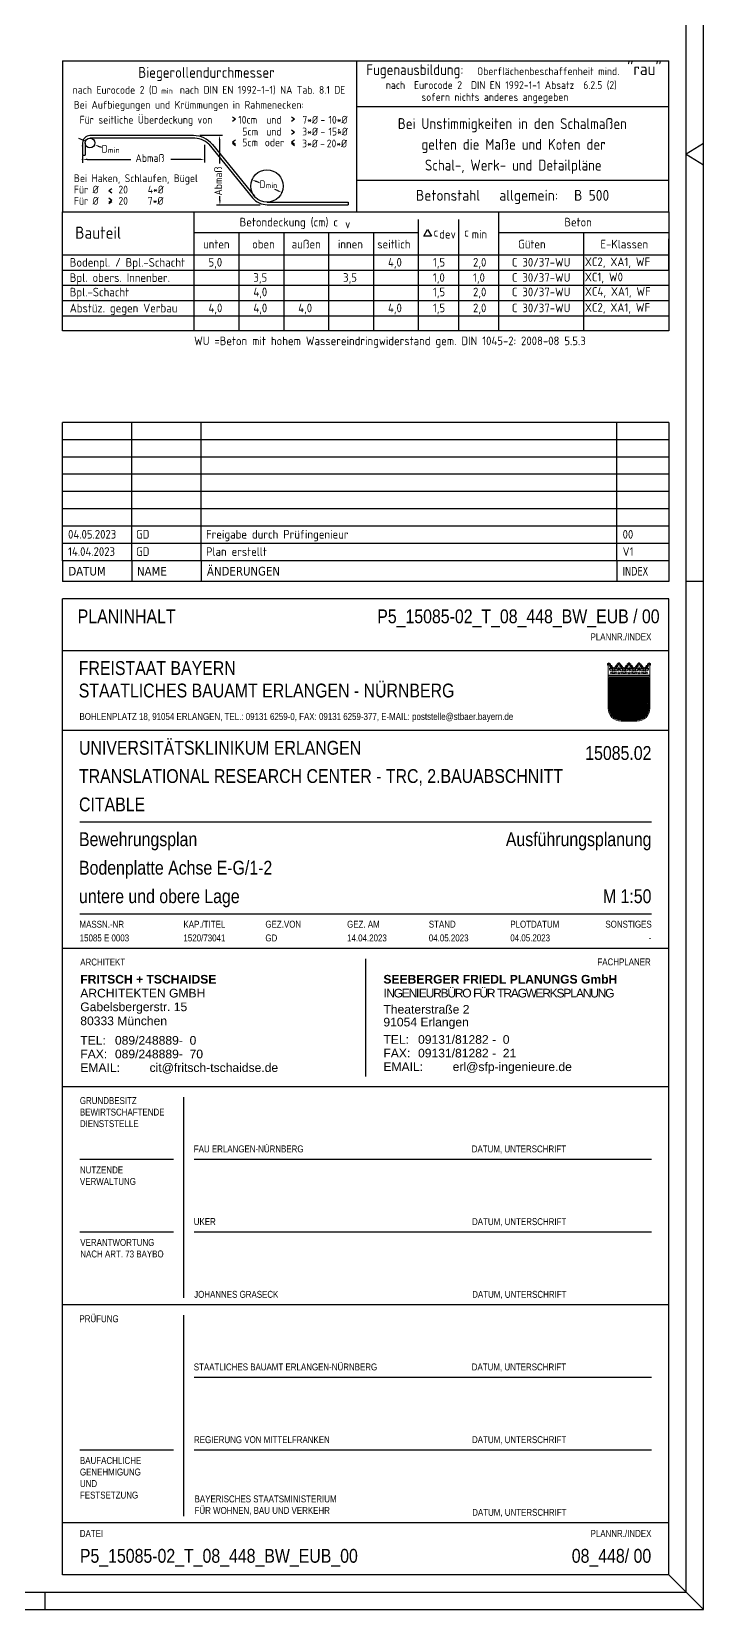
# Model space of a CAD drawing. Extents: x -21 to 93, y -36 to 68.
# Drawn here: x 59.25 to 68.95, y 0 to 22.8 of the extents above; entities that cross this region are included whole.
import ezdxf
from ezdxf.enums import TextEntityAlignment as Align

# ---------------------------------------------------------------- set-up
doc = ezdxf.new("R2010")
doc.units = 0
doc.header["$LTSCALE"] = 0.5
doc.linetypes.add('AUSGEZOGEN', pattern=[1000.01, 1000, 0.01])
for name, color, linetype in [('40 A Plankopf Text F+T', 7, 'Continuous'), ('BET-ANS', 7, 'Continuous'), ('RAHMEN', 7, 'Continuous'), ('STEMPEL', 7, 'Continuous'), ('TEXT', 7, 'Continuous')]:
    doc.layers.add(name, color=color, linetype=linetype)
doc.layers.add('NOPLOT', color=7, linetype='Continuous', plot=False)
doc.styles.add('ERSTELLTER_STIL_3', font='arial.ttf')
doc.styles.add('ERSTELLTER_STIL_4', font='arialbd.ttf')
doc.styles.add('helv', font='tahoma.ttf')
doc.styles.add('plankopf_ArialN', font='ARIALN.TTF')
doc.styles.add('txt', font='isocp.shx')
pattern_1 = [(0, (-322.07857, -163.97815), (8e-17, 0.254), [])]

# ---------------------------------------------------------------- blocks, each defined once
blk = doc.blocks.new('Bundeslandwappen')
at = {"lineweight": 9, "true_color": 0xffffff}
for points in [[(-5.75, 16.5), (-5.98, 16.5), (-5.98, 16.29), (-5.75, 16.29)], [(-5.09, 15.68), (-5.31, 15.68), (-5.31, 15.47), (-5.09, 15.47)], [(-3.49, 15.68), (-3.71, 15.68), (-3.71, 15.47), (-3.49, 15.47)], [(-2.82, 16.5), (-3.05, 16.5), (-3.05, 16.29), (-2.82, 16.29)], [(-2.15, 15.68), (-2.38, 15.68), (-2.38, 15.47), (-2.15, 15.47)], [(-0.56, 15.68), (-0.78, 15.68), (-0.78, 15.47), (-0.56, 15.47)], [(0.11, 16.5), (-0.11, 16.5), (-0.11, 16.29), (0.11, 16.29)], [(0.78, 15.68), (0.56, 15.68), (0.56, 15.47), (0.78, 15.47)], [(2.38, 15.68), (2.15, 15.68), (2.15, 15.47), (2.38, 15.47)], [(3.05, 16.5), (2.82, 16.5), (2.82, 16.29), (3.05, 16.29)], [(3.71, 15.68), (3.49, 15.68), (3.49, 15.47), (3.71, 15.47)], [(5.31, 15.68), (5.09, 15.68), (5.09, 15.47), (5.31, 15.47)], [(5.98, 16.5), (5.75, 16.5), (5.75, 16.29), (5.98, 16.29)]]:
    blk.add_hatch(color=7, dxfattribs=at).paths.add_polyline_path(points)
at = {"true_color": 0xffffff}
for points in [[(-5.34, 12.59), (-5.7, 12.59), (-5.7, 12.19), (-5.07, 11.96)], [(-3.57, 8.42), (-5.7, 9.18), (-5.7, 6.17), (-2.07, 4.88)], [(-1.42, 10.67), (-5.07, 11.96), (-3.57, 8.42), (0.08, 7.13)], [(0.86, 12.59), (-2.24, 12.59), (-1.42, 10.67), (2.23, 9.38)], [(3.96, 12.59), (1.66, 12.59), (4.37, 11.63)], [(5.7, 8.15), (2.23, 9.38), (3.73, 5.84), (5.7, 5.14)], [(5.7, 11.16), (4.37, 11.63), (5.7, 8.5)], [(-5.7, 6.14), (-5.7, 3.7, 0.041392), (-5.65, 3.14), (-4.21, 2.63)], [(1.58, 3.59), (-2.07, 4.88), (-0.56, 1.34), (2.36, 0.3, 0.043654), (2.95, 0.36)], [(3.73, 5.84), (0.08, 7.13), (1.58, 3.59), (5.23, 2.29)], [(-0.56, 1.34), (-4.21, 2.63), (-3.29, 0.45, 0.073774), (-2.3, 0.3), (-0.12, 0.3)]]:
    blk.add_hatch(color=7, dxfattribs=at).paths.add_polyline_path(points)
at = {"lineweight": 9}
h = blk.add_hatch(dxfattribs=at)
h.set_pattern_fill('ANSI31', color=256, scale=0.08, angle=315, style=0)
h.set_pattern_definition(pattern_1)
h.paths.add_polyline_path([(-5.07, 11.96), (-5.7, 12.19), (-5.7, 9.18), (-3.57, 8.42)])
h = blk.add_hatch(dxfattribs=at)
h.set_pattern_fill('ANSI31', color=256, scale=0.08, angle=315, style=0)
h.set_pattern_definition(pattern_1)
h.paths.add_polyline_path([(-2.24, 12.59), (-5.34, 12.59), (-5.07, 11.96), (-1.42, 10.67)])
h = blk.add_hatch(dxfattribs=at)
h.set_pattern_fill('ANSI31', color=256, scale=0.08, angle=315, style=0)
h.set_pattern_definition(pattern_1)
h.paths.add_polyline_path([(2.23, 9.38), (-1.42, 10.67), (0.08, 7.13), (3.73, 5.84)])
h = blk.add_hatch(dxfattribs=at)
h.set_pattern_fill('ANSI31', color=256, scale=0.08, angle=315, style=0)
h.set_pattern_definition(pattern_1)
h.paths.add_polyline_path([(4.37, 11.63), (1.66, 12.59), (0.86, 12.59), (2.23, 9.38), (5.7, 8.15), (5.7, 8.5)])
h = blk.add_hatch(dxfattribs=at)
h.set_pattern_fill('ANSI31', color=256, scale=0.08, angle=315, style=0)
h.set_pattern_definition(pattern_1)
h.paths.add_polyline_path([(5.7, 12.59), (3.96, 12.59), (4.37, 11.63), (5.7, 11.16)])
h = blk.add_hatch(dxfattribs=at)
h.set_pattern_fill('ANSI31', color=256, scale=0.08, angle=315, style=0)
h.set_pattern_definition(pattern_1)
h.paths.add_polyline_path([(-2.07, 4.88), (-5.7, 6.17), (-5.7, 6.14), (-4.21, 2.63), (-0.56, 1.34)])
h = blk.add_hatch(dxfattribs=at)
h.set_pattern_fill('ANSI31', color=256, scale=0.08, angle=315, style=0)
h.set_pattern_definition(pattern_1)
h.paths.add_polyline_path([(0.08, 7.13), (-3.57, 8.42), (-2.07, 4.88), (1.58, 3.59)])
h = blk.add_hatch(dxfattribs=at)
h.set_pattern_fill('ANSI31', color=256, scale=0.08, angle=315, style=0)
h.set_pattern_definition(pattern_1)
h.paths.add_polyline_path([(5.7, 5.14), (3.73, 5.84), (5.23, 2.29), (5.37, 2.24, 0.111178), (5.7, 3.7)])
h = blk.add_hatch(dxfattribs=at)
h.set_pattern_fill('ANSI31', color=256, scale=0.08, angle=315, style=0)
h.set_pattern_definition(pattern_1)
h.paths.add_polyline_path([(-4.21, 2.63), (-5.65, 3.14, 0.285055), (-3.29, 0.45)])
h = blk.add_hatch(dxfattribs=at)
h.set_pattern_fill('ANSI31', color=256, scale=0.08, angle=315, style=0)
h.set_pattern_definition(pattern_1)
h.paths.add_polyline_path([(-0.56, 1.34), (-0.12, 0.3), (2.3, 0.3, 0.004354), (2.36, 0.3)])
h = blk.add_hatch(dxfattribs=at)
h.set_pattern_fill('ANSI31', color=256, scale=0.08, angle=315, style=0)
h.set_pattern_definition(pattern_1)
h.paths.add_polyline_path([(5.31, 2.11), (5.23, 2.29), (1.58, 3.59), (2.95, 0.36, 0.22704)])
for p, q in [((-6, 16.1), (-6, 3.7)), ((-5.64, 14.97), (-5.64, 15.18)), ((-5.61, 16.59), (-5.62, 16.68)), ((-5.33, 15.19), (-5.33, 15.05)), ((-4.68, 14.54), (-5.26, 14.54)), ((-4.12, 14.54), (-3.54, 14.54)), ((-3.47, 15.19), (-3.47, 15.05)), ((-3.36, 13.9), (-2.93, 14.17)), ((-2.93, 13.63), (-3.36, 13.9)), ((-3.19, 16.59), (-3.18, 16.67)), ((-3.16, 14.97), (-3.16, 15.18)), ((-2.93, 15.58), (-2.93, 14.47)), ((-2.93, 14.17), (-2.5, 13.9)), ((-2.5, 13.9), (-2.93, 13.63)), ((-2.71, 14.97), (-2.71, 15.18)), ((-2.68, 16.59), (-2.69, 16.67)), ((-2.4, 15.19), (-2.4, 15.05)), ((-1.74, 14.54), (-2.32, 14.54)), ((-1.19, 14.54), (-0.61, 14.54)), ((-0.54, 15.19), (-0.54, 15.05)), ((0, 14.17), (-0.43, 13.9)), ((-0.43, 13.9), (0, 13.63)), ((-0.25, 16.59), (-0.24, 16.67)), ((-0.22, 14.97), (-0.22, 15.18)), ((0, 15.58), (0, 14.47)), ((0.43, 13.9), (0, 14.17)), ((0, 13.63), (0.43, 13.9)), ((0.22, 14.97), (0.22, 15.18)), ((0.25, 16.59), (0.24, 16.67)), ((0.54, 15.19), (0.54, 15.05)), ((1.19, 14.54), (0.61, 14.54)), ((1.74, 14.54), (2.32, 14.54)), ((2.4, 15.19), (2.4, 15.05)), ((2.93, 14.17), (2.5, 13.9)), ((2.5, 13.9), (2.93, 13.63)), ((2.68, 16.59), (2.69, 16.67)), ((2.71, 14.97), (2.71, 15.18)), ((2.93, 15.58), (2.93, 14.47)), ((3.36, 13.9), (2.93, 14.17)), ((2.93, 13.63), (3.36, 13.9)), ((3.16, 14.97), (3.16, 15.18)), ((3.19, 16.59), (3.18, 16.67)), ((3.47, 15.19), (3.47, 15.05)), ((4.12, 14.54), (3.54, 14.54)), ((4.68, 14.54), (5.26, 14.54)), ((5.33, 15.19), (5.33, 15.05)), ((5.61, 16.59), (5.62, 16.68)), ((5.64, 14.97), (5.64, 15.18)), ((6, 3.7), (6, 16.1)), ((-6, 13.29), (6, 13.29)), ((-6, 12.94), (6, 12.94)), ((-5.7, 12.59), (-5.7, 3.7)), ((-5.7, 12.59), (5.7, 12.59)), ((-5.7, 12.19), (5.7, 8.15)), ((-5.7, 9.18), (5.7, 5.14)), ((-5.34, 12.59), (-0.12, 0.3)), ((-2.24, 12.59), (2.95, 0.36)), ((0.86, 12.59), (5.31, 2.11)), ((1.66, 12.59), (5.7, 11.16)), ((3.96, 12.59), (5.7, 8.5)), ((5.7, 3.7), (5.7, 12.59)), ((-5.7, 6.17), (5.37, 2.24)), ((-5.7, 6.14), (-3.29, 0.45)), ((-5.66, 3.14), (2.36, 0.3)), ((-2.3, 0.3), (2.3, 0.3)), ((-2.3, 0), (2.3, 0))]:
    blk.add_line(p, q, dxfattribs=at)
for points in [[(-5.75, 16.29), (-5.98, 16.29), (-5.98, 16.5), (-5.75, 16.5)], [(-5.09, 15.47), (-5.31, 15.47), (-5.31, 15.68), (-5.09, 15.68)], [(-4.07, 13.71), (-4.83, 13.71), (-4.83, 14.1), (-4.07, 14.1)], [(-3.71, 15.47), (-3.49, 15.47), (-3.49, 15.68), (-3.71, 15.68)], [(-2.82, 16.29), (-3.05, 16.29), (-3.05, 16.5), (-2.82, 16.5)], [(-2.15, 15.47), (-2.38, 15.47), (-2.38, 15.68), (-2.15, 15.68)], [(-1.8, 13.71), (-1.04, 13.71), (-1.04, 14.1), (-1.8, 14.1)], [(-0.78, 15.47), (-0.56, 15.47), (-0.56, 15.68), (-0.78, 15.68)], [(0.11, 16.29), (-0.11, 16.29), (-0.11, 16.5), (0.11, 16.5)], [(0.78, 15.47), (0.56, 15.47), (0.56, 15.68), (0.78, 15.68)], [(1.8, 13.71), (1.04, 13.71), (1.04, 14.1), (1.8, 14.1)], [(2.15, 15.47), (2.38, 15.47), (2.38, 15.68), (2.15, 15.68)], [(3.05, 16.29), (2.82, 16.29), (2.82, 16.5), (3.05, 16.5)], [(3.71, 15.47), (3.49, 15.47), (3.49, 15.68), (3.71, 15.68)], [(4.07, 13.71), (4.83, 13.71), (4.83, 14.1), (4.07, 14.1)], [(5.09, 15.47), (5.31, 15.47), (5.31, 15.68), (5.09, 15.68)], [(5.75, 16.29), (5.98, 16.29), (5.98, 16.5), (5.75, 16.5)]]:
    blk.add_lwpolyline(points, close=True, dxfattribs=at)
for centre in [(-5.28, 13.9), (-3.71, 13.9), (-2.2, 13.9), (-0.68, 13.9), (0.68, 13.9), (2.2, 13.9), (3.71, 13.9), (5.28, 13.9)]:
    blk.add_circle(centre, 0.123, dxfattribs=at)
for centre, radius, start, end in [((-5.89, 16.45), 0.362, 44.6681, 253.1183), ((-5.67, 16.67), 0.05, 6.6615, 44.6681), ((-5.49, 15.18), 0.157, 3.2756, 179.5521), ((-5.19, 14.99), 0.453, 182.8328, 261.3043), ((-5.56, 16.59), 0.05, 186.6615, 265.6209), ((-5.42, 15.99), 0.179, 74.7883, 15.1356), ((-5.59, 16.26), 0.281, 346.0232, 85.6209), ((-5.36, 16.21), 0.05, 254.7883, 346.0232), ((-5.26, 15.23), 0.191, 249.6358, 3.0857), ((-5.2, 16.05), 0.05, 93.0633, 195.1356), ((-5.19, 15.87), 0.224, 350.9542, 93.0633), ((-5.02, 15.24), 0.05, 82.9467, 183.0857), ((-4.99, 15.54), 0.249, 262.9467, 77.8855), ((-4.92, 15.83), 0.05, 170.9542, 257.8855), ((-4.62, 14.89), 0.224, 71.4, 0), ((-4.71, 14.85), 0.312, 275.9649, 353.9773), ((-4.4, 15.24), 0.208, 317.0775, 222.9225), ((-4.18, 14.89), 0.224, 180, 108.6), ((-4.09, 14.85), 0.312, 186.0227, 264.0351), ((-3.81, 15.54), 0.249, 102.1145, 277.0533), ((-3.88, 15.83), 0.05, 282.1145, 9.0458), ((-3.61, 15.87), 0.224, 86.9367, 189.0458), ((-3.78, 15.24), 0.05, 356.9143, 97.0533), ((-3.54, 15.23), 0.191, 176.9143, 290.3642), ((-3.6, 16.05), 0.05, 344.8644, 86.9367), ((-3.38, 15.99), 0.179, 164.8644, 105.2117), ((-3.61, 14.99), 0.453, 278.6957, 357.1672), ((-3.21, 16.26), 0.281, 94.3791, 193.9768), ((-3.44, 16.21), 0.05, 193.9768, 285.2117), ((-3.31, 15.18), 0.157, 0.4479, 176.7244), ((-3.24, 16.59), 0.05, 274.3791, 353.3385), ((-3.13, 16.67), 0.05, 155.2288, 173.3385), ((-2.93, 16.58), 0.264, 24.0166, 155.3409), ((-2.55, 15.18), 0.157, 3.2756, 179.5521), ((-2.26, 14.99), 0.453, 182.8328, 261.3043), ((-2.74, 16.66), 0.05, 6.6615, 24.0166), ((-2.63, 16.59), 0.05, 186.6615, 265.6209), ((-2.49, 15.99), 0.179, 74.7883, 15.1356), ((-2.65, 16.26), 0.281, 346.0232, 85.6209), ((-2.43, 16.21), 0.05, 254.7883, 346.0232), ((-2.33, 15.23), 0.191, 249.6358, 3.0857), ((-2.27, 16.05), 0.05, 93.0633, 195.1356), ((-2.26, 15.87), 0.224, 350.9542, 93.0633), ((-2.09, 15.24), 0.05, 82.9467, 183.0857), ((-2.05, 15.54), 0.249, 262.9467, 77.8855), ((-1.99, 15.83), 0.05, 170.9542, 257.8855), ((-1.69, 14.89), 0.224, 71.4, 0), ((-1.78, 14.85), 0.312, 275.9649, 353.9773), ((-1.47, 15.24), 0.208, 317.0775, 222.9225), ((-1.24, 14.89), 0.224, 180, 108.6), ((-1.16, 14.85), 0.312, 186.0227, 264.0351), ((-0.88, 15.54), 0.249, 102.1145, 277.0533), ((-0.94, 15.83), 0.05, 282.1145, 9.0458), ((-0.67, 15.87), 0.224, 86.9367, 189.0458), ((-0.84, 15.24), 0.05, 356.9143, 97.0533), ((-0.6, 15.23), 0.191, 176.9143, 290.3642), ((-0.66, 16.05), 0.05, 344.8644, 86.9367), ((-0.44, 15.99), 0.179, 164.8644, 105.2117), ((-0.68, 14.99), 0.453, 278.6957, 357.1672), ((-0.28, 16.26), 0.281, 94.3791, 193.9768), ((-0.5, 16.21), 0.05, 193.9768, 285.2117), ((-0.38, 15.18), 0.157, 0.4479, 176.7244), ((-0.3, 16.59), 0.05, 274.3791, 353.3385), ((0, 16.58), 0.264, 24.0166, 155.3409), ((-0.19, 16.67), 0.05, 155.2288, 173.3385), ((0.38, 15.18), 0.157, 3.2756, 179.5521), ((0.68, 14.99), 0.453, 182.8328, 261.3043), ((0.19, 16.66), 0.05, 6.6615, 24.0166), ((0.3, 16.59), 0.05, 186.6615, 265.6209), ((0.44, 15.99), 0.179, 74.7883, 15.1356), ((0.28, 16.26), 0.281, 346.0232, 85.6209), ((0.5, 16.21), 0.05, 254.7883, 346.0232), ((0.6, 15.23), 0.191, 249.6358, 3.0857), ((0.66, 16.05), 0.05, 93.0633, 195.1356), ((0.67, 15.87), 0.224, 350.9542, 93.0633), ((0.84, 15.24), 0.05, 82.9467, 183.0857), ((0.88, 15.54), 0.249, 262.9467, 77.8855), ((0.94, 15.83), 0.05, 170.9542, 257.8855), ((1.24, 14.89), 0.224, 71.4, 0), ((1.16, 14.85), 0.312, 275.9649, 353.9773), ((1.47, 15.24), 0.208, 317.0775, 222.9225), ((1.69, 14.89), 0.224, 180, 108.6), ((1.78, 14.85), 0.312, 186.0227, 264.0351), ((2.05, 15.54), 0.249, 102.1145, 277.0533), ((1.99, 15.83), 0.05, 282.1145, 9.0458), ((2.26, 15.87), 0.224, 86.9367, 189.0458), ((2.09, 15.24), 0.05, 356.9143, 97.0533), ((2.33, 15.23), 0.191, 176.9143, 290.3642), ((2.27, 16.05), 0.05, 344.8644, 86.9367), ((2.49, 15.99), 0.179, 164.8644, 105.2117), ((2.26, 14.99), 0.453, 278.6957, 357.1672), ((2.65, 16.26), 0.281, 94.3791, 193.9768), ((2.43, 16.21), 0.05, 193.9768, 285.2117), ((2.55, 15.18), 0.157, 0.4479, 176.7244), ((2.63, 16.59), 0.05, 274.3791, 353.3385), ((2.93, 16.58), 0.264, 24.0166, 155.3409), ((2.74, 16.67), 0.05, 155.2288, 173.3385), ((3.31, 15.18), 0.157, 3.2756, 179.5521), ((3.61, 14.99), 0.453, 182.8328, 261.3043), ((3.13, 16.66), 0.05, 6.6615, 24.0166), ((3.24, 16.59), 0.05, 186.6615, 265.6209), ((3.38, 15.99), 0.179, 74.7883, 15.1356), ((3.21, 16.26), 0.281, 346.0232, 85.6209), ((3.44, 16.21), 0.05, 254.7883, 346.0232), ((3.54, 15.23), 0.191, 249.6358, 3.0857), ((3.6, 16.05), 0.05, 93.0633, 195.1356), ((3.61, 15.87), 0.224, 350.9542, 93.0633), ((3.78, 15.24), 0.05, 82.9467, 183.0857), ((3.81, 15.54), 0.249, 262.9467, 77.8855), ((3.88, 15.83), 0.05, 170.9542, 257.8855), ((4.18, 14.89), 0.224, 71.4, 0), ((4.09, 14.85), 0.312, 275.9649, 353.9773), ((4.4, 15.24), 0.208, 317.0775, 222.9225), ((4.62, 14.89), 0.224, 180, 108.6), ((4.71, 14.85), 0.312, 186.0227, 264.0351), ((4.99, 15.54), 0.249, 102.1145, 277.0533), ((4.92, 15.83), 0.05, 282.1145, 9.0458), ((5.19, 15.87), 0.224, 86.9367, 189.0458), ((5.02, 15.24), 0.05, 356.9143, 97.0533), ((5.26, 15.23), 0.191, 176.9143, 290.3642), ((5.2, 16.05), 0.05, 344.8644, 86.9367), ((5.42, 15.99), 0.179, 164.8644, 105.2117), ((5.19, 14.99), 0.453, 278.6957, 357.1672), ((5.59, 16.26), 0.281, 94.3791, 193.9768), ((5.36, 16.21), 0.05, 193.9768, 285.2117), ((5.49, 15.18), 0.157, 0.4479, 176.7244), ((5.56, 16.59), 0.05, 274.3791, 353.3385), ((5.67, 16.67), 0.05, 135.3319, 173.3385), ((5.89, 16.45), 0.362, 286.8817, 135.3319), ((-2.3, 3.7), 3.7, 180, 270), ((-2.3, 3.7), 3.4, 180, 270), ((2.3, 3.7), 3.7, 270, 0), ((2.3, 3.7), 3.4, 270, 0)]:
    blk.add_arc(centre, radius, start, end, dxfattribs=at)
blk = doc.blocks.new('Plankopf_PU')
for p, q in [((-18.5, 25.4), (-18.5, 27.7)), ((-1, 27.7), (-18.5, 27.7)), ((-1, 27.7), (-18.5, 27.7)), ((-1, 25.4), (-1, 27.7)), ((-1, 25.4), (-18.5, 25.4)), ((-1, 25.4), (-18.5, 25.4)), ((-18.5, 19.1), (-18.5, 25.4)), ((-1, 19.1), (-1, 25.4)), ((-1.5, 22.75), (-18, 22.75)), ((-18, 20.1), (-1.5, 20.1)), ((-18.5, 15.1), (-18.5, 19.1)), ((-1, 19.1), (-18.5, 19.1)), ((-9.75, 18.8), (-9.75, 15.4)), ((-1, 15.1), (-1, 19.1)), ((-1, 15.1), (-18.5, 15.1)), ((-1, 15.1), (-18.5, 15.1)), ((-18.5, 8.8), (-18.5, 15.1)), ((-1, 8.8), (-1, 15.1)), ((-15, 9), (-15, 14.8)), ((-15.3, 13), (-18, 13)), ((-1.5, 13), (-14.7, 13)), ((-15.3, 10.9), (-18, 10.9)), ((-1.5, 10.9), (-14.7, 10.9)), ((-18.5, 2.5), (-18.5, 8.8)), ((-1, 8.8), (-18.5, 8.8)), ((-1, 2.5), (-1, 8.8)), ((-15, 2.7), (-15, 8.5)), ((-1.5, 6.7), (-14.7, 6.7)), ((-15.3, 4.6), (-18, 4.6)), ((-1.5, 4.6), (-14.7, 4.6)), ((-1, 2.5), (-18.5, 2.5)), ((-18.5, 1), (-18.5, 2.5)), ((-1, 2.5), (-18.5, 2.5)), ((-1, 1), (-1, 2.5)), ((-1, 1), (-18.5, 1))]:
    blk.add_line(p, q)
at = {"xscale": 0.1, "yscale": 0.1, "zscale": 0.1}
blk.add_blockref('Bundeslandwappen', (-2.148, 25.669), dxfattribs=at)
at = {"linetype": 'AUSGEZOGEN', "lineweight": 35, "style": 'plankopf_ArialN'}
for s, height, p in [('FREISTAAT BAYERN', 0.4, (-18.032, 27.401)), ('PRÜFUNG', 0.2, (-18.013, 8.5))]:
    blk.add_text(s, height=height, dxfattribs=at).set_placement(p, align=Align.TOP_LEFT)
blk.add_text('STAATLICHES BAUAMT ERLANGEN - NÜRNBERG', height=0.4, dxfattribs=at).set_placement((-18.032, 26.552), align=Align.MIDDLE_LEFT)
at = {"style": 'plankopf_ArialN'}
for s, p in [('BOHLENPLATZ 18, 91054 ERLANGEN, TEL.: 09131 6259-0, FAX: 09131 6259-377, E-MAIL: poststelle@stbaer.bayern.de', (-18.012, 25.702)), ('MASSN.-NR', (-18.011, 19.698)), ('KAP./TITEL', (-15.01, 19.698)), ('GEZ.VON', (-12.644, 19.7)), ('GEZ. AM', (-10.286, 19.7)), ('STAND', (-7.927, 19.702)), ('PLOTDATUM', (-5.574, 19.7)), ('FAU ERLANGEN-NÜRNBERG', (-14.712, 13.207)), ('DATUM, UNTERSCHRIFT', (-6.687, 13.207)), ('UKER', (-14.712, 11.107)), ('DATUM, UNTERSCHRIFT', (-6.68, 11.106)), ('JOHANNES GRASECK', (-14.7, 9.005)), ('DATUM, UNTERSCHRIFT', (-6.675, 9.005)), ('STAATLICHES BAUAMT ERLANGEN-NÜRNBERG', (-14.712, 6.907)), ('DATUM, UNTERSCHRIFT', (-6.687, 6.907)), ('REGIERUNG VON MITTELFRANKEN', (-14.705, 4.806)), ('DATUM, UNTERSCHRIFT', (-6.68, 4.806)), ('DATUM, UNTERSCHRIFT', (-6.675, 2.705)), ('DATEI', (-18.002, 2.095))]:
    blk.add_text(s, height=0.2, dxfattribs=at).set_placement(p)
for s, p in [('SONSTIGES', (-1.493, 19.7)), ('PLANNR./INDEX', (-1.501, 2.095))]:
    blk.add_text(s, height=0.2, dxfattribs=at).set_placement(p, align=Align.RIGHT)
at = {"linetype": 'AUSGEZOGEN', "lineweight": 35, "style": 'plankopf_ArialN'}
blk.add_text('ARCHITEKT', height=0.2, dxfattribs=at).set_placement((-17.989, 18.607))
blk.add_text('FACHPLANER', height=0.2, dxfattribs=at).set_placement((-1.52, 18.611), align=Align.RIGHT)
at = {"insert": (-5.574, 19.303), "char_height": 0.2, "attachment_point": 7, "style": 'plankopf_ArialN'}
blk.add_mtext('04.05.2023', dxfattribs=at)
at = {"char_height": 0.2, "attachment_point": 1, "style": 'plankopf_ArialN'}
for s, insert, width in [('GRUNDBESITZ\\PBEWIRTSCHAFTENDE DIENSTSTELLE', (-18, 14.804), 2.5), ('NUTZENDE^JVERWALTUNG', (-17.998, 12.8), 2.69843), ('VERANTWORTUNG  NACH ART. 73 BAYBO', (-17.988, 10.705), 2.68768), ('BAUFACHLICHE GENEHMIGUNG UND FESTSETZUNG', (-17.998, 4.404), 2.2311), ('BAYERISCHES STAATSMINISTERIUM ^JFÜR WOHNEN, BAU UND VERKEHR', (-14.689, 3.294), 9.29412)]:
    blk.add_mtext(s, dxfattribs=dict(at, insert=insert, width=width))
at = {"style": 'plankopf_ArialN'}
for tag, p in [('PROJEKTBEZEICHNUNGZ1', (-18.025, 24.578)), ('PROJEKTBEZEICHNUNGZ2', (-18.025, 23.761)), ('PROJEKTBEZEICHNUNGZ3', (-18.025, 22.941))]:
    blk.add_attdef(tag, text='', height=0.4, dxfattribs=at).set_placement(p, align=Align.BOTTOM_LEFT)
for tag, p in [('GEB.-NR', (-1.5, 24.946)), ('0.000X', (-1.507, 1.749))]:
    blk.add_attdef(tag, text='', height=0.4, dxfattribs=at).set_placement(p, align=Align.TOP_RIGHT)
for tag, p, height in [('PLANINHALTZ1', (-18.025, 22.055), 0.4), ('PLANINHALTZ2', (-18.025, 21.232), 0.4), ('PLANINHALTZ3', (-18.025, 20.409), 0.4), ('MASSN.-NR', (-18.005, 19.303), 0.2), ('KAPITEL/TITEL', (-15.01, 19.303), 0.2), ('GEZ_VON', (-12.644, 19.303), 0.2), ('GEZ_AM', (-10.286, 19.303), 0.2), ('STAND', (-7.927, 19.303), 0.2)]:
    blk.add_attdef(tag, p, '', height=height, dxfattribs=at)
for tag, height, p in [('PLANUNGSPHASE', 0.4, (-1.5, 22.055)), ('PROJEKTKATEGORIE', 0.4, (-1.5, 21.232)), ('MAßSTAB', 0.4, (-1.5, 20.409)), ('SONSTIGES', 0.2, (-1.5, 19.303))]:
    blk.add_attdef(tag, text='', height=height, dxfattribs=at).set_placement(p, align=Align.RIGHT)
at = {"layer": '40 A Plankopf Text F+T', "color": 7, "linetype": 'Continuous', "lineweight": 13, "char_height": 0.25, "attachment_point": 7}
for s, insert, style in [('\\A1;FRITSCH + TSCHAIDSE ', (-17.988, 18.081), 'ERSTELLTER_STIL_4'), ('\\A1;SEEBERGER FRIEDL PLANUNGS GmbH', (-9.238, 18.081), 'ERSTELLTER_STIL_4'), ('\\A1;ARCHITEKTEN GMBH', (-17.988, 17.68), 'ERSTELLTER_STIL_3'), ('\\A1;{\\T0.8;INGENIEURBÜRO FÜR TRAGWERKSPLANUNG}', (-9.238, 17.68), 'ERSTELLTER_STIL_3'), ('\\A1;Gabelsbergerstr. 15', (-17.988, 17.212), 'ERSTELLTER_STIL_3'), ('\\A1;Theaterstraße 2', (-9.238, 17.212), 'ERSTELLTER_STIL_3'), ('\\A1;80333 München', (-17.988, 16.879), 'ERSTELLTER_STIL_3'), ('\\A1;91054 Erlangen', (-9.238, 16.771), 'ERSTELLTER_STIL_3')]:
    blk.add_mtext(s, dxfattribs=dict(at, insert=insert, style=style))
at = {"layer": '40 A Plankopf Text F+T', "color": 7, "linetype": 'Continuous', "lineweight": 13, "char_height": 0.25, "attachment_point": 7, "line_spacing_factor": 0.945293, "style": 'ERSTELLTER_STIL_3'}
for s, insert in [('\\A1;TEL: ^I089/248889-  0\\PFAX: ^I089/248889-  70\\PEMAIL: ^Icit@fritsch-tschaidse.de', (-17.988, 15.481)), ('\\A1;TEL: ^I09131/81282 -  0\\PFAX: ^I09131/81282 -  21\\PEMAIL: ^Ierl@sfp-ingenieure.de', (-9.238, 15.481))]:
    blk.add_mtext(s, dxfattribs=dict(at, insert=insert))
blk = doc.blocks.new('Plankopf-ER')
at = {"layer": 'RAHMEN', "color": 7, "linetype": 'Continuous'}
for p, q in [((-0.5, 4.6), (-18, 4.6)), ((-18, 4.1), (-18, 4.6)), ((-16, 4.1), (-16, 4.6)), ((-14, 4.1), (-14, 4.6)), ((-2, 4.1), (-2, 4.6)), ((-0.5, 4.6), (-0.5, 4.1)), ((-0.5, 4.1), (-18, 4.1)), ((-18, 3.6), (-18, 4.1)), ((-16, 3.6), (-16, 4.1)), ((-14, 3.6), (-14, 4.1)), ((-2, 3.6), (-2, 4.1)), ((-0.5, 4.1), (-0.5, 3.6)), ((-0.5, 3.6), (-18, 3.6)), ((-18, 3.1), (-18, 3.6)), ((-16, 3.1), (-16, 3.6)), ((-14, 3.1), (-14, 3.6)), ((-2, 3.1), (-2, 3.6)), ((-0.5, 3.6), (-0.5, 3.1)), ((-0.5, 3.1), (-18, 3.1)), ((-18, 2.6), (-18, 3.1)), ((-16, 2.6), (-16, 3.1)), ((-14, 2.6), (-14, 3.1)), ((-2, 2.6), (-2, 3.1)), ((-0.5, 3.1), (-0.5, 2.6)), ((-0.5, 2.6), (-18, 2.6)), ((-18, 2.1), (-18, 2.6)), ((-16, 2.1), (-16, 2.6)), ((-14, 2.1), (-14, 2.6)), ((-2, 2.1), (-2, 2.6)), ((-0.5, 2.6), (-0.5, 2.1)), ((-0.5, 2.1), (-18, 2.1)), ((-18, 1.6), (-18, 2.1)), ((-16, 1.6), (-16, 2.1)), ((-14, 1.6), (-14, 2.1)), ((-2, 1.6), (-2, 2.1)), ((-0.5, 2.1), (-0.5, 1.6)), ((-0.5, 1.6), (-18, 1.6)), ((-18, 1.1), (-18, 1.6)), ((-16, 1.1), (-16, 1.6)), ((-14, 1.1), (-14, 1.6)), ((-2, 1.1), (-2, 1.6)), ((-0.5, 1.6), (-0.5, 1.1)), ((-0.5, 1.1), (-18, 1.1)), ((-18, 0.6), (-18, 1.1)), ((-16, 0.6), (-16, 1.1)), ((-14, 0.6), (-14, 1.1)), ((-2, 0.6), (-2, 1.1)), ((-0.5, 1.1), (-0.5, 0.6)), ((-0.5, 0.6), (-18, 0.6)), ((-18, 0.6), (-18, 0)), ((-16, 0.6), (-16, 0)), ((-14, 0.6), (-14, 0)), ((-2, 0.6), (-2, 0)), ((-0.5, 0.6), (-0.5, 0)), ((-0.5, 0), (-18, 0))]:
    blk.add_line(p, q, dxfattribs=at)
at = {"layer": 'RAHMEN', "color": 7, "linetype": 'Continuous', "style": 'txt'}
for tag, p in [('INDEX-D8', (-17.841, 4.242)), ('INDEX-N8', (-15.876, 4.242)), ('INDEX-X8', (-13.857, 4.242)), ('INDEX8', (-1.833, 4.242)), ('INDEX-D7', (-17.841, 3.742)), ('INDEX-N7', (-15.876, 3.742)), ('INDEX-X7', (-13.857, 3.742)), ('INDEX7', (-1.833, 3.742)), ('INDEX-D6', (-17.841, 3.242)), ('INDEX-N6', (-15.876, 3.242)), ('INDEX-X6', (-13.857, 3.242)), ('INDEX6', (-1.833, 3.242)), ('INDEX-D5', (-17.841, 2.742)), ('INDEX-N5', (-15.876, 2.742)), ('INDEX-X5', (-13.857, 2.742)), ('INDEX5', (-1.833, 2.742)), ('INDEX-D4', (-17.841, 2.242)), ('INDEX-N4', (-15.876, 2.242)), ('INDEX-X4', (-13.857, 2.242)), ('INDEX4', (-1.833, 2.242)), ('INDEX-D3', (-17.841, 1.742)), ('INDEX-N3', (-15.876, 1.742)), ('INDEX-X3', (-13.857, 1.742)), ('INDEX3', (-1.833, 1.742)), ('INDEX-D2', (-17.841, 1.242)), ('INDEX-N2', (-15.876, 1.242)), ('INDEX-X2', (-13.857, 1.242)), ('INDEX2', (-1.833, 1.242)), ('INDEX-D1', (-17.841, 0.742)), ('INDEX-N1', (-15.876, 0.742)), ('INDEX-X1', (-13.857, 0.742)), ('INDEX1', (-1.833, 0.742))]:
    blk.add_attdef(tag, p, '', height=0.25, dxfattribs=at)
at = {"layer": 'STEMPEL', "color": 7, "linetype": 'Continuous', "style": 'helv'}
for s, p in [('ÄNDERUNGEN', (-13.833, 0.176)), ('DATUM', (-17.833, 0.176)), ('NAME', (-15.853, 0.176))]:
    blk.add_text(s, height=0.25, dxfattribs=at).set_placement(p)
at = {"layer": 'STEMPEL', "color": 7, "linetype": 'Continuous', "style": 'helv', "width": 0.8}
blk.add_text('INDEX', height=0.25, dxfattribs=at).set_placement((-1.833, 0.176))
blk = doc.blocks.new('A0-19-0')
at = {"layer": 'RAHMEN'}
for p, q in [((137.9, 0), (137.9, 84.1)), ((0, 0), (137.9, 0))]:
    blk.add_line(p, q, dxfattribs=at)
at = {"layer": 'RAHMEN', "color": 5}
for p, q in [((137.4, 0.5), (137.4, 83.6)), ((2, 0.5), (137.4, 0.5))]:
    blk.add_line(p, q, dxfattribs=at)
at = {"layer": 'RAHMEN', "color": 7, "linetype": 'Continuous'}
for p, q in [((137.9, 42.36), (137.4, 42.05)), ((137.4, 42.05), (137.9, 41.74))]:
    blk.add_line(p, q, dxfattribs=at)
at = {"layer": 'RAHMEN', "color": 7}
for p, q in [((137.9, 29.7), (137.4, 29.7)), ((118.9, 0), (118.9, 0.5))]:
    blk.add_line(p, q, dxfattribs=at)

msp = doc.modelspace()

# ---------------------------------------------------------------- linework, layer by layer
for p, q in [((68.45, 14.6), (59.7, 14.6)), ((59.7, 13.85), (59.7, 14.6)), ((68.45, 13.85), (68.45, 14.6))]:
    msp.add_line(p, q)
at = {"layer": 'NOPLOT', "color": 191, "linetype": 'AUSGEZOGEN'}
msp.add_line((68.45, 0.5), (68.95, 0), dxfattribs=at)
at = {"layer": 'RAHMEN', "color": 5, "linetype": 'Continuous'}
for p, q in [((59.7, 22.3723), (68.45, 22.3723)), ((59.7, 22.3723), (59.7, 20.19324)), ((63.9492, 20.19324), (63.9492, 22.3723)), ((68.45, 20.19324), (68.45, 22.3723)), ((68.45, 19.33967), (68.45, 19.80201))]:
    msp.add_line(p, q, dxfattribs=at)
at = {"layer": 'RAHMEN', "color": 7, "linetype": 'AUSGEZOGEN'}
for p, q in [((63.9492, 21.71478), (68.45, 21.71478)), ((62.19807, 21.52956), (62.15441, 21.56013)), ((62.19807, 21.52956), (62.15441, 21.49899)), ((63.04799, 21.52956), (63.00433, 21.56013)), ((63.04799, 21.52956), (63.00433, 21.49899)), ((62.15441, 21.20173), (62.19807, 21.2323)), ((62.15441, 21.20173), (62.19807, 21.17116)), ((63.00433, 21.20173), (63.04799, 21.2323)), ((63.00433, 21.20173), (63.04799, 21.17116)), ((63.04847, 21.33984), (63.00481, 21.3704)), ((63.04847, 21.33984), (63.00481, 21.30927)), ((62.15441, 21.18234), (62.19807, 21.15177)), ((63.00433, 21.18234), (63.04799, 21.15177)), ((60.36941, 20.49896), (60.41306, 20.52952)), ((63.9492, 20.65088), (68.45, 20.65088)), ((60.36941, 20.49896), (60.41306, 20.46839)), ((60.41306, 20.35809), (60.36941, 20.38866)), ((60.41306, 20.35809), (60.36941, 20.32752)), ((60.41306, 20.3387), (60.36941, 20.30813)), ((59.7, 19.57069), (68.45, 19.57069)), ((59.7, 19.35069), (68.45, 19.35069)), ((59.7, 19.13069), (68.45, 19.13069)), ((59.7, 18.91069), (68.45, 18.91069)), ((59.7, 18.69069), (68.45, 18.69069))]:
    msp.add_line(p, q, dxfattribs=at)
at = {"layer": 'RAHMEN', "color": 7, "linetype": 'Continuous'}
for p, q in [((60.02966, 21.21361), (59.93639, 21.2495)), ((61.59123, 21.29412), (60.09567, 21.29412)), ((61.57853, 21.25869), (60.09567, 21.25869)), ((61.68261, 21.29749), (62.00883, 21.29749)), ((61.96646, 21.23012), (61.96646, 20.88919)), ((59.98937, 21.18782), (59.98937, 21.01066)), ((59.98937, 21.01066), (60.0248, 21.01066)), ((59.98937, 20.9993), (59.98937, 20.89891)), ((60.0248, 21.18782), (60.0248, 21.01066)), ((60.21546, 21.14213), (60.2625, 21.12403)), ((61.74928, 21.15812), (61.74928, 20.9047)), ((61.81372, 21.16937), (62.44367, 20.3941)), ((61.86221, 21.16515), (62.46839, 20.41912)), ((60.05687, 20.9497), (60.68512, 20.9497)), ((61.68178, 20.9497), (61.26338, 20.9497)), ((62.54113, 20.6114), (62.49725, 20.63032)), ((61.91977, 20.2922), (62.55322, 20.2922)), ((61.97097, 20.3597), (61.97097, 20.41882)), ((62.65321, 20.3303), (63.82247, 20.3298)), ((62.65321, 20.29437), (63.82247, 20.29437)), ((62.80316, 20.49842), (62.76232, 20.51603)), ((63.82247, 20.3298), (63.82247, 20.29437)), ((61.60073, 18.4966), (61.60073, 20.19324)), ((64.83977, 18.47069), (64.83977, 20.08364)), ((65.41908, 18.47069), (65.41908, 20.08364)), ((65.9984, 18.47069), (65.9984, 20.19324)), ((62.24854, 18.47069), (62.24854, 19.89131)), ((62.89635, 18.47069), (62.89635, 19.89131)), ((63.54415, 18.47069), (63.54415, 19.89131)), ((64.19196, 18.47069), (64.19196, 19.89131)), ((67.2242, 18.47069), (67.2242, 19.89131)), ((61.60073, 18.47069), (61.60073, 19.57069)), ((64.83977, 18.47069), (64.83977, 19.57069)), ((68.95, 14.85), (68.7, 14.85))]:
    msp.add_line(p, q, dxfattribs=at)
at = {"layer": 'RAHMEN', "color": 1, "linetype": 'Continuous'}
for p, q in [((61.60073, 19.89131), (64.83977, 19.89131)), ((65.9984, 19.89131), (68.45, 19.89131))]:
    msp.add_line(p, q, dxfattribs=at)
at = {"layer": 'RAHMEN', "color": 5, "linetype": 'AUSGEZOGEN'}
msp.add_lwpolyline([(59.7, 20.19324), (68.45, 20.19324), (68.45, 18.47069), (59.7, 18.47069)], close=True, dxfattribs=at)
at = {"layer": 'RAHMEN', "color": 1, "linetype": 'Continuous'}
msp.add_lwpolyline([(64.96859, 19.93592), (65.0231, 19.84151), (64.91408, 19.84151)], close=True, dxfattribs=at)
at = {"layer": 'RAHMEN', "color": 7, "linetype": 'Continuous'}
for centre, radius in [((60.09567, 21.18782), 0.07086), ((62.65021, 20.56437), 0.23407)]:
    msp.add_circle(centre, radius, dxfattribs=at)
for centre, radius, start, end in [((60.09567, 21.18782), 0.1063, 89.999981, 180), ((61.57853, 20.90437), 0.35432, 48.410685, 89.999997), ((61.59123, 20.94497), 0.34915, 39.095644, 90), ((62.65321, 20.56437), 0.27, 219.095644, 270)]:
    msp.add_arc(centre, radius, start, end, dxfattribs=at)
for p in [(63.68747, 21.37493), (59.98937, 21.14684), (59.98937, 20.9497), (62.43527, 20.65705), (62.86515, 20.47169)]:
    msp.add_point(p, dxfattribs=at)
for points in [[(59.97765, 21.22427), (59.98392, 21.24056), (60.02966, 21.21361)], [(61.97771, 21.23012), (61.95521, 21.23012), (61.96646, 21.29762)], [(60.21232, 21.13398), (60.21859, 21.15027), (60.16658, 21.16093)], [(60.05687, 20.93845), (60.05687, 20.96095), (59.98937, 20.9497)], [(61.68178, 20.93845), (61.68178, 20.96095), (61.74928, 20.9497)], [(62.49279, 20.61999), (62.5017, 20.64065), (62.43527, 20.65705)], [(61.98222, 20.3597), (61.95972, 20.3597), (61.97097, 20.2922)], [(62.79871, 20.48809), (62.80762, 20.50875), (62.86515, 20.47169)]]:
    msp.add_solid(points, dxfattribs=at)

# ---------------------------------------------------------------- block references
at = {"layer": 'BET-ANS', "xscale": 0.5, "yscale": 0.5, "zscale": 0.5}
msp.add_blockref('Plankopf-ER', (68.7, 14.85), dxfattribs=at).add_auto_attribs({'INDEX1': 'V1', 'INDEX-N1': 'GD', 'INDEX-D1': '14.04.2023', 'INDEX-X1': 'Plan erstellt', 'INDEX2': '00', 'INDEX-N2': 'GD', 'INDEX-D2': '04.05.2023', 'INDEX-X2': 'Freigabe durch Prüfingenieur'})
at = {"layer": 'BET-ANS'}
ref = msp.add_blockref('Plankopf_PU', (68.95, 0), dxfattribs=dict(at, xscale=0.5, yscale=0.5, zscale=0.5))
ref.add_attrib('0.000X', '08_448/ 00', dxfattribs={"layer": '0', "height": 0.2, "style": 'plankopf_ArialN'}).set_placement((68.19662, 0.87443), align=Align.TOP_RIGHT)
ref.add_attrib('STAND', '04.05.2023', (64.98663, 9.65159), dxfattribs={"layer": '0', "height": 0.1, "style": 'plankopf_ArialN'})
ref.add_attrib('PLANINHALTZ1', 'Bewehrungsplan', (59.93743, 11.02774), dxfattribs={"layer": '0', "height": 0.2, "style": 'plankopf_ArialN'})
ref.add_attrib('PLANINHALTZ2', 'Bodenplatte Achse E-G/1-2', (59.93743, 10.61602), dxfattribs={"layer": '0', "height": 0.2, "style": 'plankopf_ArialN'})
ref.add_attrib('PLANINHALTZ3', 'untere und obere Lage', (59.93743, 10.2045), dxfattribs={"layer": '0', "height": 0.2, "style": 'plankopf_ArialN'})
ref.add_attrib('PROJEKTBEZEICHNUNGZ1', 'UNIVERSITÄTSKLINIKUM ERLANGEN', dxfattribs={"layer": '0', "height": 0.2, "style": 'plankopf_ArialN'}).set_placement((59.93743, 12.28876), align=Align.BOTTOM_LEFT)
ref.add_attrib('PROJEKTBEZEICHNUNGZ2', 'TRANSLATIONAL RESEARCH CENTER - TRC, 2.BAUABSCHNITT', dxfattribs={"layer": '0', "height": 0.2, "style": 'plankopf_ArialN'}).set_placement((59.93743, 11.88065), align=Align.BOTTOM_LEFT)
ref.add_attrib('PROJEKTBEZEICHNUNGZ3', 'CITABLE', dxfattribs={"layer": '0', "height": 0.2, "style": 'plankopf_ArialN'}).set_placement((59.93743, 11.47049), align=Align.BOTTOM_LEFT)
ref.add_attrib('GEB.-NR', '15085.02', dxfattribs={"layer": '0', "height": 0.2, "style": 'plankopf_ArialN'}).set_placement((68.2, 12.47299), align=Align.TOP_RIGHT)
ref.add_attrib('PLANUNGSPHASE', 'Ausführungsplanung', dxfattribs={"layer": '0', "height": 0.2, "style": 'plankopf_ArialN'}).set_placement((68.2, 11.02774), align=Align.RIGHT)
ref.add_attrib('MAßSTAB', 'M 1:50', dxfattribs={"layer": '0', "height": 0.2, "style": 'plankopf_ArialN'}).set_placement((68.2, 10.2045), align=Align.RIGHT)
ref.add_attrib('MASSN.-NR', '15085 E 0003', (59.94738, 9.65159), dxfattribs={"layer": '0', "height": 0.1, "style": 'plankopf_ArialN'})
ref.add_attrib('KAPITEL/TITEL', '1520/73041', (61.4451, 9.65159), dxfattribs={"layer": '0', "height": 0.1, "style": 'plankopf_ArialN'})
ref.add_attrib('GEZ_VON', 'GD', (62.62777, 9.65159), dxfattribs={"layer": '0', "height": 0.1, "style": 'plankopf_ArialN'})
ref.add_attrib('GEZ_AM', '14.04.2023', (63.80713, 9.65159), dxfattribs={"layer": '0', "height": 0.1, "style": 'plankopf_ArialN'})
ref.add_attrib('SONSTIGES', '-', dxfattribs={"layer": '0', "height": 0.1, "style": 'plankopf_ArialN'}).set_placement((68.2, 9.65159), align=Align.RIGHT)
at = {"layer": 'RAHMEN', "color": 7, "linetype": 'AUSGEZOGEN', "xscale": 0.5, "yscale": 0.5, "zscale": 0.5}
msp.add_blockref('A0-19-0', (0, 0), dxfattribs=at)

# ---------------------------------------------------------------- texts
at = {"style": 'plankopf_ArialN'}
msp.add_text('PLANNR./INDEX', height=0.1, dxfattribs=at).set_placement((68.19864, 14.00214), align=Align.RIGHT)
at = {"layer": 'BET-ANS', "style": 'plankopf_ArialN'}
for s, p in [('PLANINHALT', (59.91871, 14.2477)), ('P5_15085-02_T_08_448_BW_EUB / 00', (64.2422, 14.24796)), ('P5_15085-02_T_08_448_BW_EUB_00', (59.95, 0.67445))]:
    msp.add_text(s, height=0.2, dxfattribs=at).set_placement(p)
at = {"layer": 'RAHMEN', "color": 1, "linetype": 'Continuous', "style": 'txt', "width": 0.95}
for s, p in [('Biegerollendurchmesser', (61.77787, 22.128)), ('Fugenausbildung:', (64.78604, 22.16749)), ('Bei Unstimmigkeiten in den Schalmaßen', (66.19249, 21.38815)), ('gelten die Maße und Koten der', (66.20945, 21.08815)), ('Schal-, Werk- und Detailpläne', (66.20594, 20.78815))]:
    msp.add_text(s, height=0.1575, dxfattribs=at).set_placement(p, align=Align.CENTER)
at = {"layer": 'RAHMEN', "color": 7, "linetype": 'Continuous', "style": 'txt'}
for s, p in [('Oberflächenbeschaffenheit mind.', (65.68445, 22.16749)), ('nach  Eurocode 2  DIN EN 1992-1-1 Absatz  6.2.5 (2)', (64.36623, 21.9676)), ('sofern nichts anderes angegeben', (64.8795, 21.79442)), ('Bei Aufbiegungen und Krümmungen in Rahmenecken:', (59.86179, 21.68274)), ('10cm', (62.23503, 21.46657)), ('und', (62.63934, 21.46657)), ('7*%%C', (63.16098, 21.46657)), ('-', (63.42249, 21.46657)), ('10*%%C', (63.53744, 21.46657)), ('5cm', (62.29444, 21.13874)), ('5cm', (62.29539, 21.29472)), ('oder', (62.61905, 21.13874)), ('und', (62.63982, 21.29472)), ('3*%%C', (63.15808, 21.12287)), ('3*%%C', (63.15953, 21.29472)), ('-', (63.42104, 21.29472)), ('20*%%C', (63.51293, 21.12287)), ('15*%%C', (63.53744, 21.29472)), ('D', (60.26463, 21.04534)), ('Abmaß', (60.75262, 20.91325)), ('-', (63.41959, 21.12287)), ('Für %%C', (59.86374, 20.45709)), ('Bei Haken, Schlaufen, Bügel', (59.86397, 20.62101)), ('20', (60.50574, 20.45709)), ('4*%%C', (60.92962, 20.45709)), ('D', (62.54181, 20.53493)), ('Für %%C', (59.86391, 20.29509)), ('20', (60.50592, 20.29509)), ('7*%%C', (60.92962, 20.29509))]:
    msp.add_text(s, height=0.1125, dxfattribs=at).set_placement(p)
msp.add_text('nach Eurocode 2 (D     nach DIN EN 1992-1-1) NA Tab. 8.1 DE', height=0.1125, dxfattribs=at).set_placement((61.81401, 21.897), align=Align.CENTER)
msp.add_text('Für seitliche Überdeckung von', height=0.1125, dxfattribs=at).set_placement((61.86272, 21.46657), align=Align.RIGHT)
msp.add_text('Abmaß', height=0.1125, rotation=90, dxfattribs=at).set_placement((62.00291, 20.42736))
at = {"layer": 'RAHMEN', "color": 1, "linetype": 'Continuous', "style": 'txt'}
for s, height, p in [('Betonstahl', 0.1575, (64.80074, 20.35224)), ('allgemein:', 0.1575, (66.00409, 20.35224)), ('B 500 ', 0.1575, (67.0828, 20.35224)), ('Betondeckung (cm) c', 0.125, (62.2563, 19.98136)), ('Beton', 0.125, (66.94256, 19.98136)), ('Bauteil', 0.175, (59.88272, 19.80298)), ('v', 0.125, (63.77796, 19.95491)), ('c', 0.125, (65.05469, 19.83308)), ('dev', 0.125, (65.13623, 19.80664)), ('c', 0.125, (65.49691, 19.83308)), ('min', 0.125, (65.60546, 19.80664)), ('WU =Beton mit hohem Wassereindringwiderstand gem. DIN 1045-2: 2008-08 5.5.3', 0.125, (61.59899, 18.26538))]:
    msp.add_text(s, height=height, dxfattribs=at).set_placement(p)
at = {"layer": 'TEXT', "color": 1, "style": 'txt'}
msp.add_text('"rau"', height=0.175, dxfattribs=at).set_placement((67.84935, 22.16712))
at = {"layer": 'TEXT', "color": 7, "linetype": 'AUSGEZOGEN', "style": 'txt'}
for s, height, p in [('min', 0.08016, (61.12373, 21.89928)), ('min', 0.08016, (60.35522, 21.04395)), ('min', 0.08016, (62.63239, 20.53354)), ('unten', 0.125, (61.72875, 19.6632)), ('oben', 0.125, (62.43626, 19.6632)), ('außen', 0.125, (63.00767, 19.6632)), ('innen', 0.125, (63.67433, 19.6632)), ('seitlich', 0.125, (64.24202, 19.6632)), ('Güten', 0.125, (66.27635, 19.6632)), ('E-Klassen', 0.125, (67.46392, 19.6632)), ('Bodenpl. / Bpl.-Schacht', 0.125, (59.80437, 19.39908)), ('5,0', 0.125, (61.80637, 19.40096)), ('4,0', 0.125, (64.39761, 19.40096)), ('1,5', 0.125, (65.04541, 19.40096)), ('2,0', 0.125, (65.62473, 19.40096)), ('C 30/37-WU', 0.125, (66.18549, 19.40096)), ('XC2, XA1, WF', 0.125, (67.23864, 19.40782)), ('Bpl. obers. Innenber.', 0.125, (59.80437, 19.17908)), ('3,5', 0.125, (62.45418, 19.18096)), ('3,5', 0.125, (63.7498, 19.18096)), ('1,0', 0.125, (65.04541, 19.18096)), ('1,0', 0.125, (65.62473, 19.18096)), ('C 30/37-WU', 0.125, (66.18549, 19.18096)), ('XC1, W0', 0.125, (67.23864, 19.18782)), ('Bpl.-Schacht', 0.125, (59.80437, 18.97009)), ('4,0', 0.125, (62.45418, 18.97198)), ('1,5', 0.125, (65.04541, 18.97198)), ('2,0', 0.125, (65.62473, 18.97198)), ('C 30/37-WU', 0.125, (66.18549, 18.97198)), ('XC4, XA1, WF', 0.125, (67.23864, 18.97883)), ('Abstüz. gegen Verbau', 0.125, (59.80437, 18.73908)), ('4,0', 0.125, (61.80637, 18.74096)), ('4,0', 0.125, (62.45418, 18.74096)), ('4,0', 0.125, (63.10199, 18.74096)), ('4,0', 0.125, (64.39761, 18.74096)), ('1,5', 0.125, (65.04541, 18.74096)), ('2,0', 0.125, (65.62473, 18.74096)), ('C 30/37-WU', 0.125, (66.18549, 18.74096)), ('XC2, XA1, WF', 0.125, (67.23864, 18.74782))]:
    msp.add_text(s, height=height, dxfattribs=at).set_placement(p)

doc.saveas('drawing.dxf')
